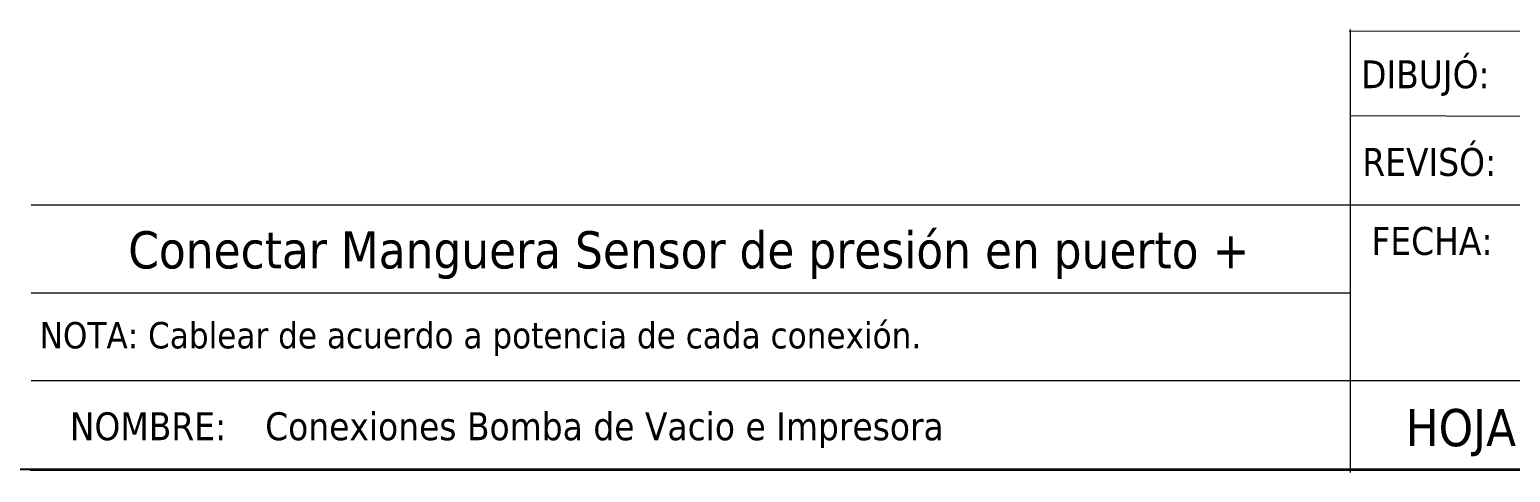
# Model space of a CAD drawing. Header units: inches. Extents: x 18.7 to 39.4, y 4.3 to 20.5.
# Drawn here: x 28.59 to 35.58, y 4.32 to 6.41 of the extents above; entities that cross this region are included whole.
import ezdxf

# ---------------------------------------------------------------- set-up
doc = ezdxf.new("R2010")
doc.units = ezdxf.units.IN
doc.header["$MEASUREMENT"] = 0
doc.linetypes.add('CENTERX2', pattern=[20.32, 12.7, -2.54, 2.54, -2.54])
doc.layers.add('CONTORNO', color=179, linetype='Continuous')
doc.styles.add('SLDTEXTSTYLE0', font='tahoma.ttf')
doc.styles.add('SLDTEXTSTYLE1', font='tahomabd.ttf')

msp = doc.modelspace()

# ---------------------------------------------------------------- linework, layer by layer
at = {"color": 7, "linetype": 'Continuous', "lineweight": 0}
for p, q in [((39.3895, 6.4081), (34.82, 6.3997)), ((34.8246, 6.4081), (34.8246, 4.3163)), ((36.8995, 5.9931), (34.8255, 6.0013)), ((36.8995, 5.5781), (28.5991, 5.5781)), ((34.8246, 5.1631), (28.5991, 5.1631)), ((39.3895, 4.7481), (28.5991, 4.7481))]:
    msp.add_line(p, q, dxfattribs=at)
at = {"color": 7, "linetype": 'Continuous'}
msp.add_line((18.6587, 4.3311), (39.4087, 4.3311), dxfattribs=at)
at = {"color": 7, "linetype": 'CENTERX2', "lineweight": 0}
msp.add_line((28.596, 4.3273), (39.3895, 4.3273), dxfattribs=at)

# ---------------------------------------------------------------- texts
at = {"color": 7, "linetype": 'Continuous', "lineweight": 0, "attachment_point": 1, "style": 'SLDTEXTSTYLE0'}
for s, insert, char_height in [('REVISÓ:', (34.8826, 5.8489), 0.13176), ('FECHA:', (34.9255, 5.4757), 0.13176), ('NOTA: Cablear de acuerdo a potencia de cada conexión.', (28.6387, 5.0267), 0.1245), ('HOJA 2 DE 3', (35.087, 4.6159), 0.175683), ('\\pi-0.39529,l0.52705,t1.0541;NOMBRE:^IConexiones Bomba de Vacio e Impresora', (28.6491, 4.6002), 0.131763)]:
    msp.add_mtext(s, dxfattribs=dict(at, insert=insert, char_height=char_height))
at = {"layer": 'CONTORNO', "color": 7}
for s, insert, char_height, attachment_point, style in [('DIBUJÓ:  ', (34.8771, 6.2628), 0.13176, 1, 'SLDTEXTSTYLE0'), ('    Conectar Manguera Sensor de presión en puerto +', (31.5712, 5.4555), 0.175683, 2, 'SLDTEXTSTYLE1')]:
    msp.add_mtext(s, dxfattribs=dict(at, insert=insert, char_height=char_height, attachment_point=attachment_point, style=style))

doc.saveas('drawing.dxf')
